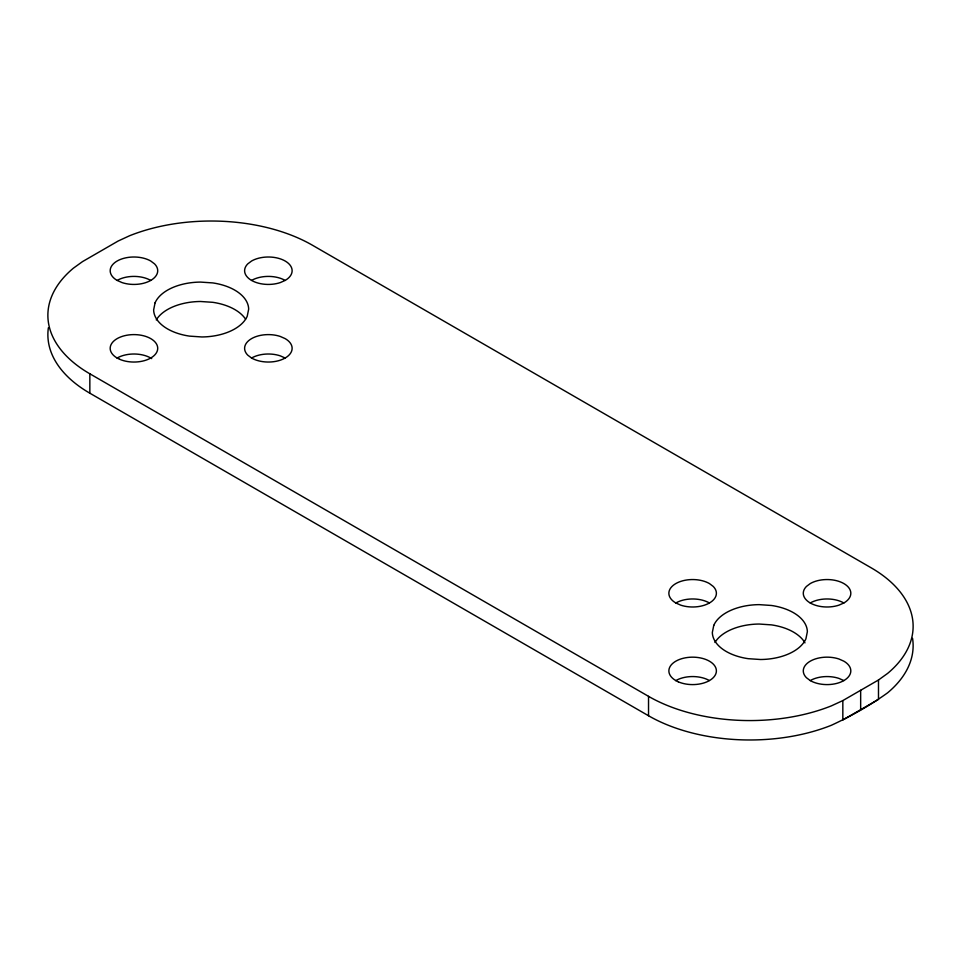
<?xml version="1.0" encoding="UTF-8"?>
<svg xmlns="http://www.w3.org/2000/svg" width="961" height="961" viewBox="0 0 961 961"><rect width="100%" height="100%" fill="white"/><g stroke="black" fill="none" stroke-linecap="round" stroke-linejoin="round"><path stroke-width="1.44" d="M89.841 373.793L648.531 696.341A143.273 82.718 0 0 0 831.445 705.842L842.833 700.581L878.486 679.992L887.604 673.421A143.273 82.718 0 0 0 871.159 567.807L312.469 245.247A143.273 82.718 0 0 0 129.555 235.757L118.167 241.019L82.514 261.608L73.396 268.179A143.273 82.718 0 0 0 89.841 373.793L89.841 393.193L648.531 715.753A143.273 82.718 0 0 0 831.445 725.243C851.074 716.173 870.077 705.47 887.604 692.821A143.273 82.718 0 0 0 912.554 638.296M285.165 280.42L280.252 282.594A23.761 13.718 0 0 1 251.566 280.42A23.761 13.718 0 0 1 247.794 263.855L251.566 261.02A23.761 13.718 0 0 1 285.165 261.02A23.761 13.718 0 0 1 285.165 280.42A23.761 13.718 0 0 0 251.566 280.42M843.854 602.979L838.941 605.154A23.761 13.718 0 0 1 810.255 602.979A23.761 13.718 0 0 1 806.471 586.414L810.255 583.567A23.761 13.718 0 0 1 843.854 583.567A23.761 13.718 0 0 1 843.854 602.979A23.761 13.718 0 0 0 810.255 602.979M117.146 280.42L122.059 282.594A23.761 13.718 0 0 0 150.745 280.42A23.761 13.718 0 0 0 154.529 263.855L150.745 261.02A23.761 13.718 0 0 0 117.146 261.02A23.761 13.718 0 0 0 117.146 280.42A23.761 13.718 0 0 1 150.745 280.42M285.165 358.021L280.252 355.846A23.761 13.718 0 0 0 251.566 358.021L247.794 355.186A23.761 13.718 0 0 1 251.566 338.62A23.761 13.718 0 0 1 280.252 336.446L285.165 338.62A23.761 13.718 0 0 1 285.165 358.021A23.761 13.718 0 0 1 251.566 358.021M675.835 602.979L680.748 605.154A23.761 13.718 0 0 0 709.434 602.979A23.761 13.718 0 0 0 713.206 586.414L709.434 583.567A23.761 13.718 0 0 0 675.835 583.567A23.761 13.718 0 0 0 675.835 602.979A23.761 13.718 0 0 1 709.434 602.979M843.854 680.58L838.941 678.406A23.761 13.718 0 0 0 810.255 680.58L806.471 677.745A23.761 13.718 0 0 1 810.255 661.18A23.761 13.718 0 0 1 838.941 658.994L843.854 661.18A23.761 13.718 0 0 1 843.854 680.58A23.761 13.718 0 0 1 810.255 680.58M878.486 679.992L878.486 699.392L842.833 719.981L842.833 700.581M860.66 690.286L860.66 709.686M648.531 696.341L648.531 715.753M714.96 642.465A47.521 27.437 0 0 1 759.166 624.037L771.491 624.878A47.521 27.437 0 0 1 804.97 642.861M675.703 680.652A23.761 13.718 0 0 1 709.314 680.508M89.841 393.193A143.273 82.718 0 0 1 48.386 327.749M117.026 358.093A23.761 13.718 0 0 1 151.706 358.609M156.271 319.917A47.521 27.437 0 0 1 200.477 301.49L212.801 302.319A47.521 27.437 0 0 1 245.584 319.184M155.081 302.799L153.64 309.91A47.521 27.437 0 0 0 189.509 336.122L201.834 336.963A47.521 27.437 0 0 0 247.229 316.241L248.671 309.13A47.521 27.437 0 0 0 212.801 282.918L200.477 282.09A47.521 27.437 0 0 0 155.081 302.799M713.771 625.359L712.329 632.47A47.521 27.437 0 0 0 748.199 658.681L760.523 659.51A47.521 27.437 0 0 0 805.919 638.801L807.36 631.689A47.521 27.437 0 0 0 771.491 605.478L759.166 604.637A47.521 27.437 0 0 0 713.771 625.359M119.62 359.27A23.761 13.718 0 0 0 157.532 350.02A23.761 13.718 0 0 0 124.69 335.689A23.761 13.718 0 0 0 119.62 359.27M678.31 681.829A23.761 13.718 0 0 0 716.209 672.568A23.761 13.718 0 0 0 683.379 658.249A23.761 13.718 0 0 0 678.31 681.829"/></g></svg>
